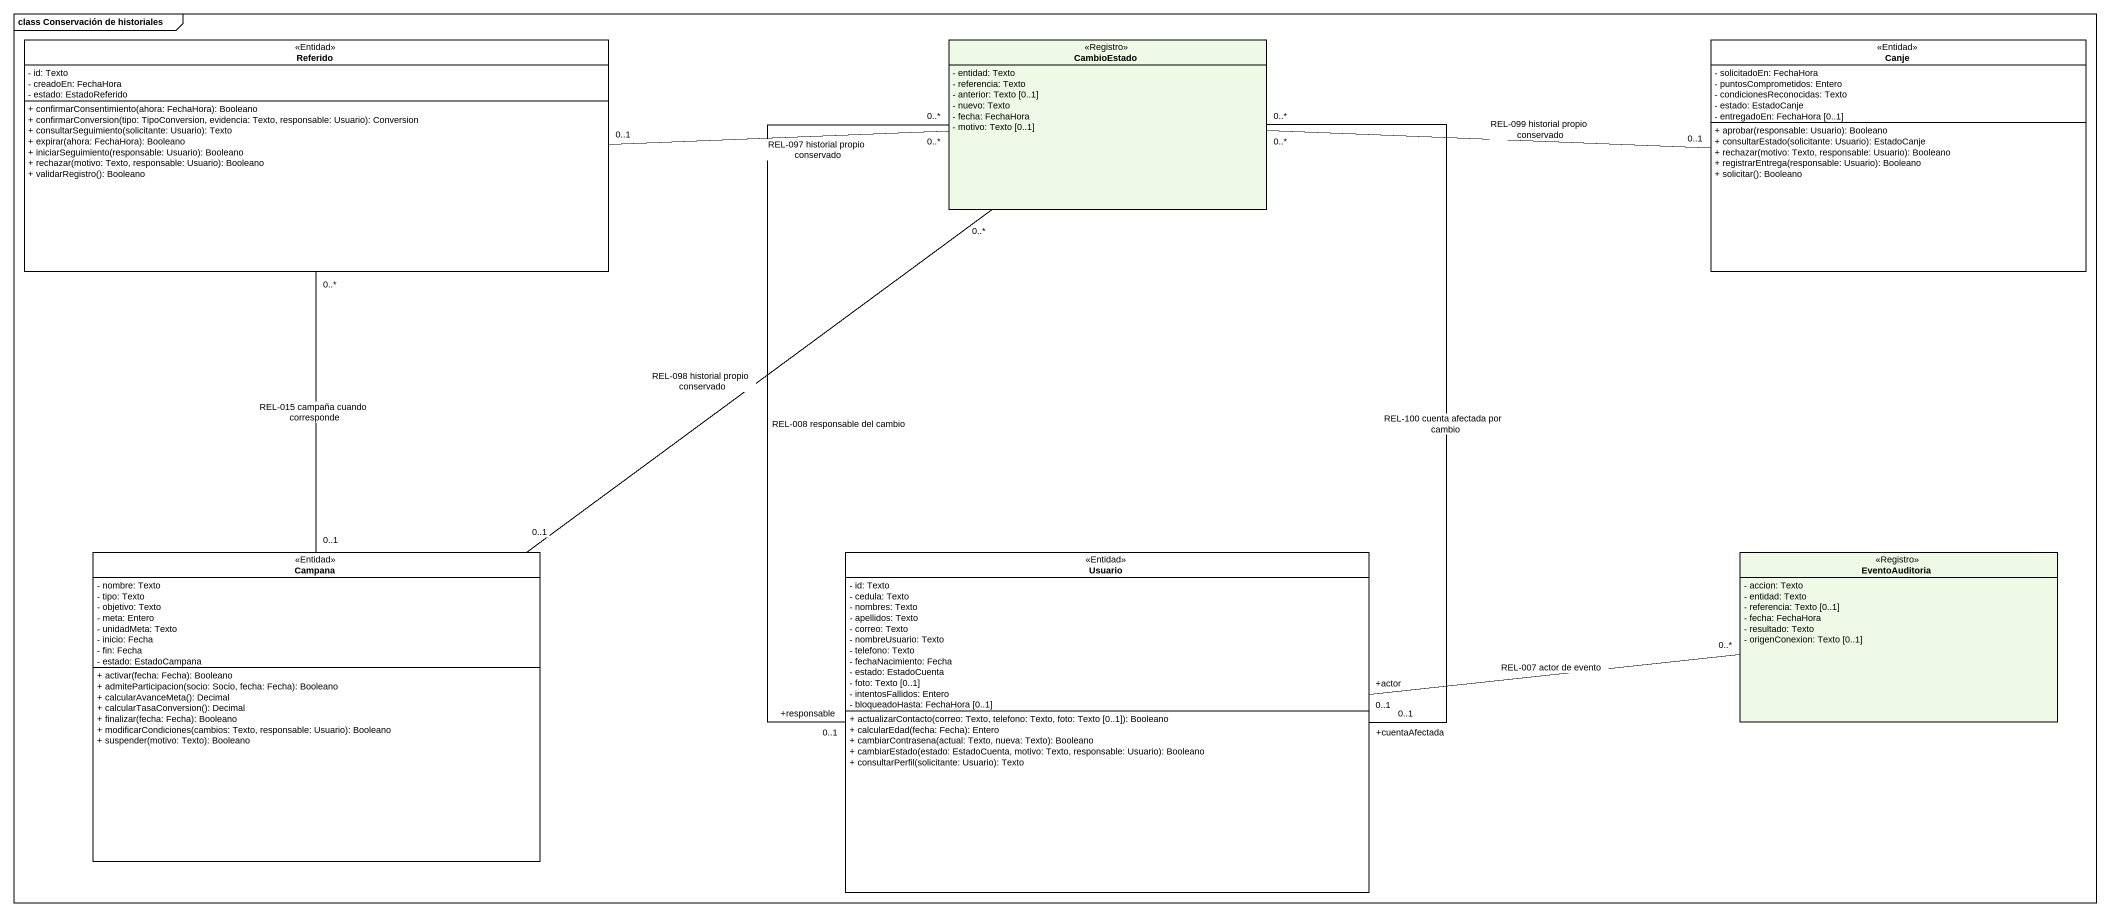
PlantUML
@startuml
mainframe class Conservación de historiales
hide circle
hide empty members
skinparam classAttributeIconSize 0
class Referido <<Entidad>> #FFFFFF {
  - id: Texto
  - creadoEn: FechaHora
  - estado: EstadoReferido
  + confirmarConsentimiento(ahora: FechaHora): Booleano
  + confirmarConversion(tipo: TipoConversion, evidencia: Texto, responsable: Usuario): Conversion
  + consultarSeguimiento(solicitante: Usuario): Texto
  + expirar(ahora: FechaHora): Booleano
  + iniciarSeguimiento(responsable: Usuario): Booleano
  + rechazar(motivo: Texto, responsable: Usuario): Booleano
  + validarRegistro(): Booleano
}
class CambioEstado <<Registro>> #EEFAE6 {
  - entidad: Texto
  - referencia: Texto
  - anterior: Texto [0..1]
  - nuevo: Texto
  - fecha: FechaHora
  - motivo: Texto [0..1]
}
class Canje <<Entidad>> #FFFFFF {
  - solicitadoEn: FechaHora
  - puntosComprometidos: Entero
  - condicionesReconocidas: Texto
  - estado: EstadoCanje
  - entregadoEn: FechaHora [0..1]
  + aprobar(responsable: Usuario): Booleano
  + consultarEstado(solicitante: Usuario): EstadoCanje
  + rechazar(motivo: Texto, responsable: Usuario): Booleano
  + registrarEntrega(responsable: Usuario): Booleano
  + solicitar(): Booleano
}
class Campana <<Entidad>> #FFFFFF {
  - nombre: Texto
  - tipo: Texto
  - objetivo: Texto
  - meta: Entero
  - unidadMeta: Texto
  - inicio: Fecha
  - fin: Fecha
  - estado: EstadoCampana
  + activar(fecha: Fecha): Booleano
  + admiteParticipacion(socio: Socio, fecha: Fecha): Booleano
  + calcularAvanceMeta(): Decimal
  + calcularTasaConversion(): Decimal
  + finalizar(fecha: Fecha): Booleano
  + modificarCondiciones(cambios: Texto, responsable: Usuario): Booleano
  + suspender(motivo: Texto): Booleano
}
class Usuario <<Entidad>> #FFFFFF {
  - id: Texto
  - cedula: Texto
  - nombres: Texto
  - apellidos: Texto
  - correo: Texto
  - nombreUsuario: Texto
  - telefono: Texto
  - fechaNacimiento: Fecha
  - estado: EstadoCuenta
  - foto: Texto [0..1]
  - intentosFallidos: Entero
  - bloqueadoHasta: FechaHora [0..1]
  + actualizarContacto(correo: Texto, telefono: Texto, foto: Texto [0..1]): Booleano
  + calcularEdad(fecha: Fecha): Entero
  + cambiarContrasena(actual: Texto, nueva: Texto): Booleano
  + cambiarEstado(estado: EstadoCuenta, motivo: Texto, responsable: Usuario): Booleano
  + consultarPerfil(solicitante: Usuario): Texto
}
class EventoAuditoria <<Registro>> #EEFAE6 {
  - accion: Texto
  - entidad: Texto
  - referencia: Texto [0..1]
  - fecha: FechaHora
  - resultado: Texto
  - origenConexion: Texto [0..1]
}
Referido "0..1" -right- "0..*" CambioEstado : REL-097 historial propio conservado
Canje "0..1" -left- "0..*" CambioEstado : REL-099 historial propio conservado
Campana "0..1" -up- "0..*" Referido : REL-015 campaña cuando corresponde
Campana "0..1" -up- "0..*" CambioEstado : REL-098 historial propio conservado
Usuario "+responsable\n0..1" -up- "0..*" CambioEstado : REL-008 responsable del cambio
Usuario "+cuentaAfectada\n0..1" -up- "0..*" CambioEstado : REL-100 cuenta afectada por cambio
Usuario "+actor\n0..1" -right- "0..*" EventoAuditoria : REL-007 actor de evento
@enduml
